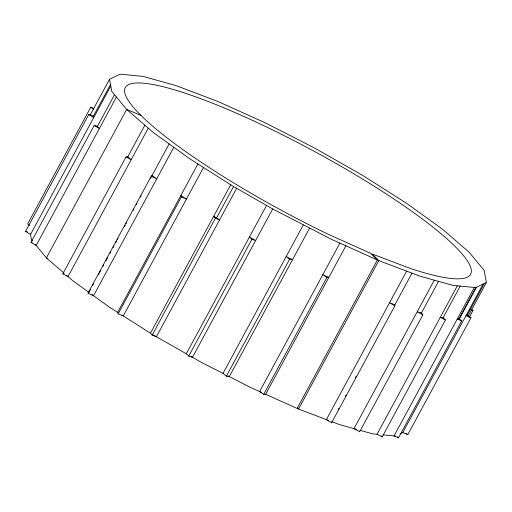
<?xml version="1.0" encoding="UTF-8"?>
<svg xmlns="http://www.w3.org/2000/svg" width="512" height="512" viewBox="0 0 512 512"><rect width="100%" height="100%" fill="white"/><g stroke="black" fill="none" stroke-linecap="round" stroke-linejoin="round"><path stroke-width="0.77" d="M406.65 271.149L326.381 419.603L331.629 422.739L331.706 421.626L339.488 424.576L356.845 429.421M331.629 422.739L394.829 305.856L394.899 304.749L411.974 273.171M93.638 108.371L90.784 107.187L27.597 224.051L29.414 225.414M32.403 240.89L31.475 239.763L30.509 234.502L25.6 231.309L88.787 114.445L93.408 116.109L93.696 117.645L88.787 114.445M90.112 115.168L109.51 79.283L120.122 74.182L142.854 76.352L176.154 85.645L217.76 101.427L264.826 122.624L314.15 147.795L362.368 175.219L406.202 203.027L442.656 229.325L469.248 252.326L484.173 270.458L486.4 282.483L468.141 316.256M93.408 116.109L110.483 84.531M110.771 86.067L30.509 234.502L30.368 233.741M64.026 273.126L46.394 257.894L36.179 245.466L30.982 242.33L94.176 125.466L97.459 126.278L99.366 128.602L94.176 125.466M97.459 126.278L114.534 94.701M109.51 79.283L111.744 91.309L116.442 97.024L36.179 245.466L35.226 244.301M90.406 289.549L88.896 292.352L72.986 280.896L68.019 276.576L62.797 273.843L125.99 156.979L127.802 156.768L131.206 159.712L125.99 156.979M127.802 156.768L144.877 125.197M148.275 128.134L68.019 276.576L66.317 275.104M203.52 167.501L123.258 315.942L118.195 313.811L117.651 312.384L109.44 307.194L93.549 295.712L88.006 293.133L151.194 176.269L152.083 175.488L156.736 178.848L151.194 176.269M92.678 285.35L93.434 283.955M98.355 274.854L100.627 270.656M102.893 266.458L103.654 265.062M105.92 260.858L107.814 257.363M110.086 253.165L110.842 251.763M113.114 247.565L113.869 246.163M115.757 242.669L116.518 241.267M117.274 239.866L118.029 238.47M124.461 226.573L125.216 225.171M125.978 223.77L126.733 222.374M133.165 210.477L133.92 209.075M136.192 204.877L136.947 203.482M140.352 197.178L141.107 195.782M150.566 178.285L169.152 143.91M173.805 147.27L93.549 295.712L91.802 294.451M117.651 312.384L197.907 163.942M118.195 313.811L181.382 196.947L180.838 195.52L186.445 199.078L181.382 196.947M261.638 392.454L250.816 387.597L229.312 376.602L226.381 376.16L223.014 373.389L201.491 362.426L192.48 357.28L188.736 356.134L186.31 353.773L156.384 336.755L152.205 335.085L150.458 333.197L230.714 184.762M152.205 335.085L215.398 218.221L213.645 216.333L219.571 219.891L215.398 218.221M216.467 218.125L233.536 186.547L189.709 158.739L153.254 132.442L126.656 109.44L116.442 97.024M233.536 186.547L236.646 188.314L156.384 336.755L153.274 335.002M186.31 353.773L266.509 205.446L236.646 188.314M188.736 356.134L251.866 239.386L249.44 237.018L255.61 240.531L251.866 239.386M266.509 205.446L272.678 208.954L192.48 357.28L191.11 356.499M223.014 373.389L303.27 224.954M226.381 376.16L289.568 259.296L292.499 259.738L286.202 256.525L289.568 259.296M309.574 228.166L229.312 376.602L227.917 375.891M339.891 243.11L259.635 391.546L263.686 394.381L265.658 394.259L297.126 408.454L377.395 260L370.707 253.376L328.326 234.285A196.262 33.741 28.4 0 1 127.168 85.459A196.262 33.741 28.4 0 1 384.429 192.762A196.262 33.741 28.4 0 1 409.619 268.192L372.141 253.971L378.822 260.595L419.757 276.122L453.056 285.414L475.789 287.584L486.4 282.483M263.686 394.381L326.88 277.517L328.845 277.395L322.822 274.682L326.88 277.517M265.658 394.259L345.914 245.818M328.378 420.365L298.554 409.05L378.822 260.595M338.138 409.728L338.893 408.326M345.325 396.429L346.086 395.027M355.546 377.53L356.301 376.134M434.278 280.179L354.01 428.634L359.661 431.763L422.854 314.893L421.459 312.947L417.203 311.757L422.854 314.893M421.459 312.947L438.528 281.37M359.789 430.246L372.787 433.869L377.043 434.278L457.312 285.818M377.043 434.278L382.234 436.858L445.427 319.981L440.237 317.395L443.142 317.677L460.218 286.099M474.323 287.443L394.054 435.898L398.483 437.818L461.677 320.941L459.398 318.835L457.248 319.021L461.677 320.941M458.714 319.162L475.789 287.584M459.398 318.835L476.474 287.258M400.154 433.811L402.784 432.544L483.059 284.09M402.784 432.544L407.782 434.611L470.982 317.734L465.984 315.667L467.341 315.014L484.416 283.437M469.19 317.478L472.979 310.477L471.136 309.28M88.006 293.133L88.896 292.352M62.797 273.843L64.013 273.702M383.085 434.854L395.52 436.038M30.982 242.33L32.301 242.656M470.995 309.766L472.979 310.477M25.6 231.309L27.584 232.019M394.899 304.749L389.574 302.726L394.829 305.856M140.934 115.392L126.656 109.44L46.394 257.894L47.821 258.49M377.395 260L331.085 239.142L272.678 208.954M122.01 315.149L150.458 333.197M467.341 315.014L470.982 317.734M90.784 107.187L93.818 109.453M405.965 433.254L407.782 434.611M397.344 436.768L398.483 437.818M297.44 407.942L298.554 409.05M443.142 317.677L445.427 319.981M381.318 435.936L382.234 436.858"/></g></svg>
